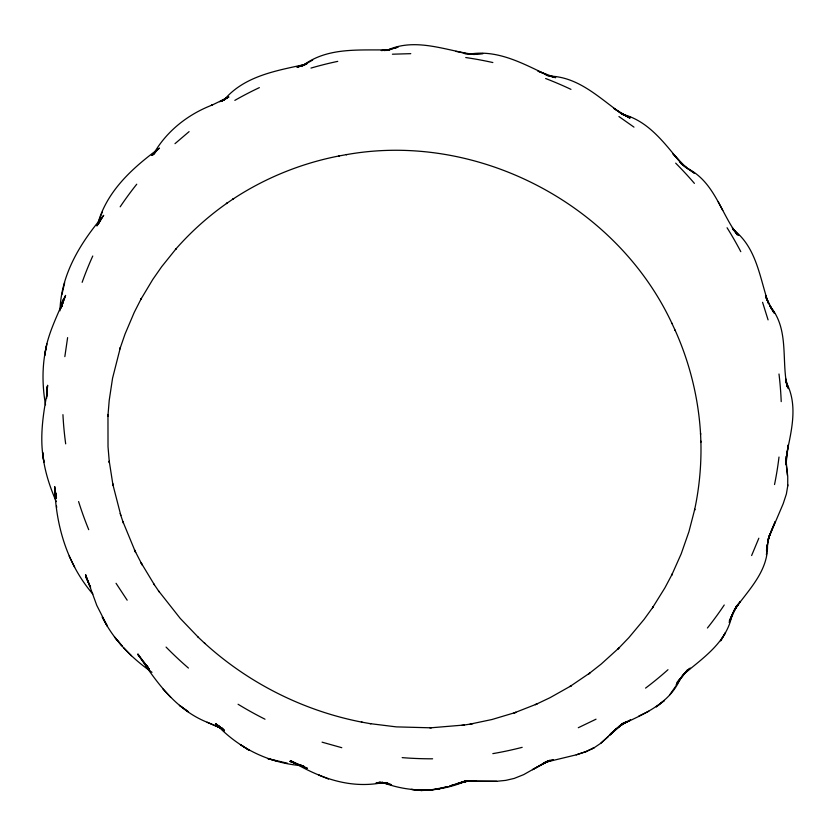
<?xml version="1.0" encoding="UTF-8"?>
<svg xmlns="http://www.w3.org/2000/svg" width="835" height="835" viewBox="0 0 835 835"><rect width="100%" height="100%" fill="white"/><g stroke="black" fill="none" stroke-linecap="round" stroke-linejoin="round"><path stroke-width="1.25" d="M682.143 676.298L688.781 669.127L683.114 675.087L676.621 683.886L687.268 670.098L677.133 682.414L683.114 675.087L690.315 668.104L684.126 673.855C703.529 657.667 726.857 641.948 731.898 615.259L729.237 622.461L736.814 605.469L733.14 612.546L729.404 620.958L733.14 612.546L738.067 604.206L733.798 611.178L740.301 601.451L734.424 609.759C748.577 589.771 768.732 570.764 767.448 544.128L766.634 551.768L767.918 541.435L770.068 533.502L768.137 540.078L771.164 530.956L775.256 521.551L768.315 538.679L783.188 503.724L786.372 494.038L787.729 485.98L787.739 476.712L786.142 461.275M46.645 398.347L47.031 386.668M59.984 310.797C60.903 274.183 80.682 242.38 103.707 215.346L96.87 225.93L101.88 217.632L99.438 222.047M46.697 396.708L47.605 385.248L46.812 395.028L47.073 393.327C42.742 415.945 39.454 439.273 43.952 462.141L42.564 452.017C44.057 469.239 49.349 485.855 56.258 501.626M785.745 462.882L788.198 444.971L786.038 464.103L786.309 456.077L786.267 465.293L786.163 463.028M64.838 356.628L67.614 337.611M766.447 550.369L769.066 535.934L767.699 542.781M786.779 453.415C791.58 429.973 798.166 404.766 786.163 382.221M61.55 306.581L62.615 300.673L61.226 308.324M46.885 343.874L44.704 355.522C47.23 334.104 57.834 315.119 65.6 295.371L61.654 306.309M766.373 554.68L766.645 553.198M46.52 345.742C41.959 365.083 42.084 385.321 45.539 404.839M61.8 306.278L63.356 299.368L61.884 305.526M61.915 294.64L64.65 282.647M62.03 305.495L64.076 298.064L61.613 306.33M97.747 224.636L98.551 222.319L97.768 224.542M102.194 212.184L97.81 223.77C106.911 190.818 132.901 167.584 159.454 148.119L151.417 155.164L158.399 148.901L152.346 154.809M98.499 223.31L99.365 221.056L98.509 223.216M758.838 538.22L751.625 555.536M98.603 223.383L101.045 218.77L99.344 222.246M616.334 728.736L609.31 735.447L623.995 722.682L610.249 734.101L617.482 727.702L625.592 722.056L618.641 726.721L627.242 721.43L619.831 725.772L630.55 719.947L621.073 724.801C643.848 714.029 669.555 703.738 680.254 678.792L676.037 685.378L681.203 677.529M153.724 153.682C166.729 130.938 188.167 114.218 212.466 104.939L211.349 105.44L228.915 96.985L219.636 101.734M153.431 154.475L154.757 152.513M669.806 694.71L675.275 686.85M154.11 153.661L155.644 151.584L153.275 154.538M154.131 153.609L156.531 150.686L152.408 155.237L157.439 149.789L152.314 154.819M476.263 781.111L465.481 781.038L496.762 781.289L505.76 780.37L514.193 778.418L523.649 774.64L547.457 761.186L532.511 769.682L550.14 760.226L542.437 763.785L550.516 760.424L543.648 763.065L553.229 759.725L544.869 762.418L576.234 754.84L586.4 751.479L593.998 747.847L600.741 743.296L622.44 723.35M224.271 99.689C245.114 75.39 277.439 70.568 306.81 64.024L296.947 66.873L305.965 64.159L297.364 67.228M600.741 743.296L608.172 736.741M174.995 143.662L189.086 131.638M224.062 99.96L226.911 97.883L220.784 101.494L227.871 97.351L220.67 101.192M221.933 101.202L226.911 97.883M312.676 60.078L302.865 65.579C328.249 46.541 360.459 50.632 390.049 49.766L382.524 50.465M302.865 65.579L305.161 64.431L297.27 67.259M301.153 66.393L304.389 64.765M596.033 719.196L578.3 727.723M638.838 716.075L648.816 711.201M584.625 752.147L593.998 747.847L592.245 748.64M300.819 66.299L305.161 64.431M576.234 754.84L586.4 751.479M465.492 781.278C438.667 792.77 409.192 792.655 381.981 782.249L391.542 784.681L379.612 782.27L387.617 783.22M456.745 783.804L465.356 781.132L449.679 785.996L466.932 781.163L460.993 782.426L468.456 781.08M386.02 50.507L398.065 47.136L387.711 50.017C416.258 37.251 446.913 50.987 474.353 54.494L464.542 53.534L474.061 54.265L469.061 54.118M387.711 50.017L388.296 49.849L385.895 50.392M458.039 783.387L466.64 780.976M385.478 50.507L388.87 49.745L384.11 50.528M470.084 724.122L491.982 719.509L516.009 712.328L514.005 712.965L537.072 703.905L535.35 704.667L550.14 697.632L571.443 685.629L569.887 686.558L589.938 672.927L588.602 673.97L601.221 664.044L618.985 647.939L617.869 649.098L628.88 637.627L644.098 619.382L653.346 606.596L652.479 607.828L664.931 587.809L672.269 573.969L671.684 575.2L681.214 553.793L688.917 531.738L694.772 509.193L694.501 510.352C699.396 487.65 701.536 464.364 700.878 441.151L700.909 442.122L700.544 433.438L700.586 434.398C698.571 398.462 689.814 362.943 675.066 330.117L675.327 330.681L671.82 323.145L672.071 323.677C616.261 203.667 476.493 131.21 346.254 154.663L346.828 154.548L338.655 156.03L339.25 155.915C301.393 163.232 264.966 177.97 232.777 199.221L233.581 198.688L226.379 203.573L227.193 203.03C208.165 216.359 190.756 231.984 175.454 249.477L176.237 248.569L161.646 266.741L152.742 279.516L140.698 299.619L141.355 298.419L134.247 312.373L125.041 334.052L119.896 348.957L120.365 347.527L112.558 378.224L109.228 400.268L107.913 416.227L107.965 414.504L108.018 446.767L109.395 462.924L109.239 461.16L113.017 485.385L112.61 483.517L120.856 515.508M384.403 50.507L389.454 49.693L381.188 50.58M461.661 725.417L472.934 723.684M467.183 781.205L462.162 781.977L468.477 781.205M464.406 724.999L429.9 727.88M468.414 781.111L463.268 781.602L473.581 780.913L470.126 781.059M382.858 782.625C349.166 789.19 319.064 777.656 290.538 760.685L307.395 768.336L289.766 761.322L303.658 766.467M383.067 782.604L375.959 783.084L382.357 782.771M392.398 54.202L410.778 53.659M468.498 54.285C496.731 49.077 522.199 63.136 546.706 74.837L537.949 71.111L555.578 77.676L546.153 75.202L555.63 77.123L549.534 76.142M467.819 781.153L464.364 781.299L496.762 781.289M468.665 54.317L473.748 54.129L468.905 54.056M382.67 782.698L376.794 782.875L383.15 782.802M431.413 727.828L396.312 726.878L370.072 723.632M382.305 782.687L377.65 782.625L387.774 782.99L385.488 782.844M383.202 782.708L378.631 782.416L387.492 783.23M549.524 76.1C578.415 76.82 599.321 97.872 621.355 113.57L613.715 108.331L629.788 118.059L621.647 113.623L630.185 117.735L621.678 113.831L630.519 117.526L621.668 114.092C647.344 120.125 663.355 141.762 679.22 160.936L672.968 153.797L686.234 167.71L679.565 161.698L686.631 167.845L680.515 163.128M215.931 723.872L224.072 730.834L215.764 723.684C238.309 748.17 269.152 763.242 302.333 765.726M370.886 723.768L361.378 722.066L362.119 722.191C303.616 710.877 248.423 683.166 204.408 643.002L204.93 643.514L197.905 636.917M301.289 765.518L297.667 764.85L301.372 765.632M455.868 51.363L465.387 53.367M301.592 765.591L298.011 764.776L304.117 766.353M287.511 763.253L267.753 758.566L277.637 761.311M341.797 747.701L322.07 742.169M301.894 765.674L298.356 764.693L301.978 765.831M302.197 765.81L298.711 764.651L303.46 766.447M149.288 669.388L137.817 653.962C155.665 681.235 175.642 709.677 207.153 722.254L222.423 728.798M328.51 779.055L318.636 775.016L319.137 775.224M207.153 722.254L216.651 726.366M222.141 728.412L216.474 725.396L222.016 728.433M222.006 728.287L216.453 724.978L222.924 729.018M221.212 727.796L216.38 724.582L223.717 729.748M618.933 116.545L633.974 127.129M179.963 705.721L188.313 711.744L179.389 705.293M151.991 672.3C131.46 658.032 113.383 639.589 102.246 617.002L107.297 626.073L96.787 605.396L85.567 574.626L89.439 585.21M223.822 729.8L216.255 724.248L224.417 730.646L216.108 724.039M681.36 163.775L694.73 173.429L687.215 168.315C714.113 181.508 720.688 212.622 737.347 234.844L732.326 227.798L738.651 235.387L732.608 229.114C756.552 246.857 759.568 277.262 768.44 303.366L765.497 295.381L768.972 304.055L765.946 297.49L773.888 312.749L769.745 305.506L774.609 313.323L770.037 306.278C789.357 328.948 781.289 360.083 787.196 386.845L785.672 378.85L788.397 388.619L786.09 382.086M148.713 669.033L146.803 667.405L148.609 668.95M149.162 669.023L146.511 666.58L149.277 669.179M198.48 637.47L180.193 618.359L158.452 590.762M123.684 647.762L131.387 655.746M162.982 689.063L170.664 697.235M148.16 667.562L145.676 664.827L148.16 667.75M115.376 637.992L122.025 645.862L114.426 636.834M137.932 654.849L148.39 667.916M92.862 594.071C67.218 564.345 55.736 525.382 54.745 486.617L56.31 498.13L54.922 489.592L56.362 497.096M145.259 664.149L149.183 669.253M153.515 583.519L159.287 591.984M127.171 600.188L116.055 583.3M143.891 662.291L150.112 671.549M154.402 584.813L140.969 562.571L142.232 565.003L134.445 549.837L135.625 552.457L122.839 521.457M722.755 210.441L718.215 201.778M90.629 587.287L85.901 577.058L90.003 586.327M69.201 556.11L74.628 567.184M54.974 493.955L56.467 498.432M120.198 513.535L123.486 523.388M762.574 302.322L768.075 319.889M56.425 497.451L54.995 492.462L56.331 497.368M56.477 497.274L54.985 491.022L56.3 497.159M56.477 505.833L56.686 507.482M786.455 466.473L787.436 475.459M787.718 484.592L787.729 485.98M667.969 669.722A361.91 350.126 27 0 1 645.559 688.113M522.167 747.346A361.91 350.126 27 0 1 492.827 753.629M432.603 758.806A361.91 350.126 27 0 1 402.167 757.627M88.719 529.672A361.91 350.126 27 0 1 78.594 501.574M65.683 443.855A361.91 350.126 27 0 1 62.938 414.661M82.143 282.334A361.91 350.126 27 0 1 92.758 256.021M120.167 206.819A361.91 350.126 27 0 1 136.742 184.222M234.823 100.388A361.91 350.126 27 0 1 259.361 87.633M310.985 68.084A361.91 350.126 27 0 1 337.747 61.372M465.732 57.542A361.91 350.126 27 0 1 492.848 62.541M545.62 78.511A361.91 350.126 27 0 1 570.973 89.366M675.672 163.138A361.91 350.126 27 0 1 694.407 183.376M778.992 374.007A361.91 350.126 27 0 1 781.216 401.604M779.003 457.037A361.91 350.126 27 0 1 774.536 484.54M724.248 604.989A361.92 350.136 27 0 1 707.422 628.003M265.008 719.206A361.92 350.136 27 0 1 238.079 704.26M188.428 668.063A361.92 350.136 27 0 1 166.071 647.083M727.066 227.746A361.92 350.136 27 0 1 740.791 251.659M721.503 639.339L720.584 640.873L725.531 632.617L721.503 639.339M664.389 700.492L656.352 706.775L664.389 700.492M446.767 786.883L429.461 790.327L439.659 788.814L438.041 789.065L448.113 786.56L446.767 786.883M483.079 53.544L473.069 54.139L483.079 53.544M431.048 790.223L420.694 790.453L431.048 790.223M421.978 790.484L411.478 789.44L421.978 790.484M221.202 728.203L216.526 726.147L221.118 728.193M222.256 728.579L216.474 725.803L222.141 728.569M249.227 750.31L240.386 744.59L249.185 750.362M147.847 667.416L146.115 665.672L147.868 667.52"/></g></svg>
